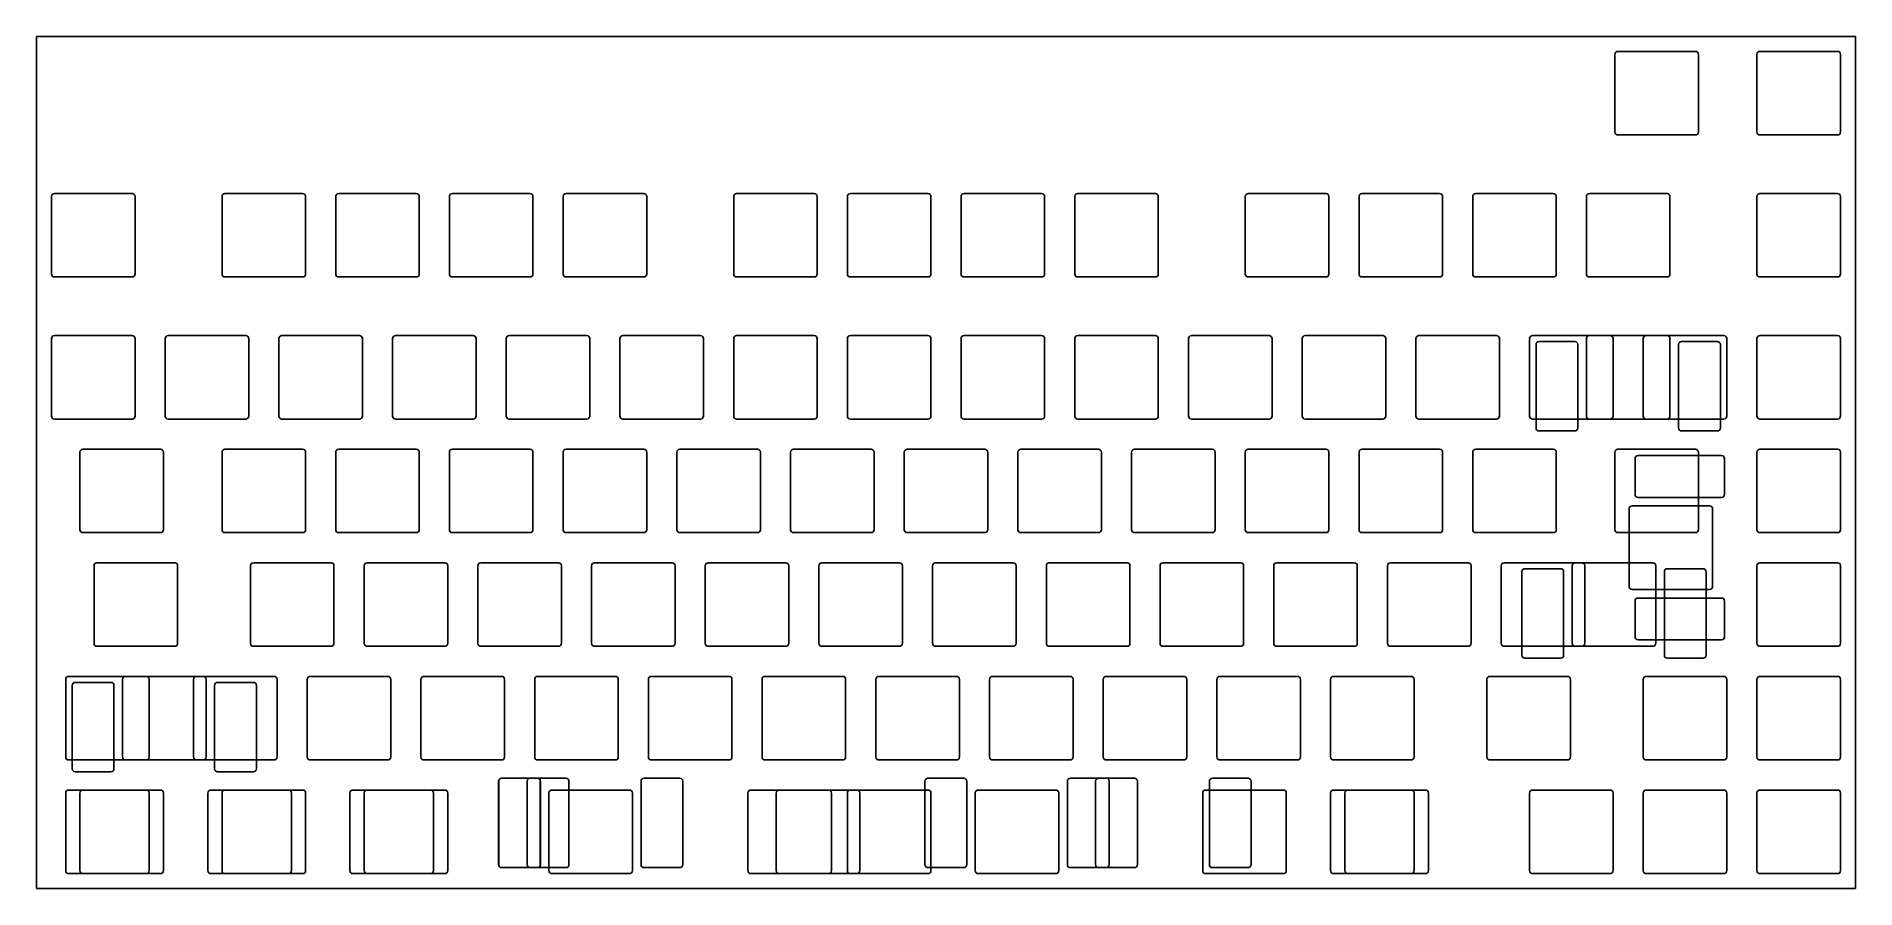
# Model space of a CAD drawing. Header units: millimetres. Extents: x 0 to 305, y -143 to 0.
import ezdxf

# ---------------------------------------------------------------- set-up
doc = ezdxf.new("R2010")
doc.units = ezdxf.units.MM

msp = doc.modelspace()

# ---------------------------------------------------------------- linework, layer by layer
for p, q in [((0, 0), (304.8, 0)), ((0, -142.875), (0, 0)), ((304.8, -142.875), (304.8, 0)), ((264.4625, -3.025), (264.4625, -16.025)), ((264.4625, -3.025), (264.4625, -16.025)), ((264.4625, -3.025), (264.4625, -16.025)), ((264.9625, -2.525), (277.9625, -2.525)), ((264.9625, -2.525), (277.9625, -2.525)), ((264.9625, -2.525), (277.9625, -2.525)), ((278.4625, -3.025), (278.4625, -16.025)), ((278.4625, -3.025), (278.4625, -16.025)), ((278.4625, -3.025), (278.4625, -16.025)), ((288.275, -3.025), (288.275, -16.025)), ((288.275, -3.025), (288.275, -16.025)), ((288.275, -3.025), (288.275, -16.025)), ((288.775, -2.525), (301.775, -2.525)), ((288.775, -2.525), (301.775, -2.525)), ((288.775, -2.525), (301.775, -2.525)), ((302.275, -3.025), (302.275, -16.025)), ((302.275, -3.025), (302.275, -16.025)), ((302.275, -3.025), (302.275, -16.025)), ((264.9625, -16.525), (277.9625, -16.525)), ((264.9625, -16.525), (277.9625, -16.525)), ((264.9625, -16.525), (277.9625, -16.525)), ((288.775, -16.525), (301.775, -16.525)), ((288.775, -16.525), (301.775, -16.525)), ((288.775, -16.525), (301.775, -16.525)), ((2.525, -26.8375), (2.525, -39.8375)), ((3.025, -26.3375), (16.025, -26.3375)), ((16.525, -26.8375), (16.525, -39.8375)), ((31.1, -26.8375), (31.1, -39.8375)), ((31.6, -26.3375), (44.6, -26.3375)), ((45.1, -26.8375), (45.1, -39.8375)), ((50.15, -26.8375), (50.15, -39.8375)), ((50.65, -26.3375), (63.65, -26.3375)), ((64.15, -26.8375), (64.15, -39.8375)), ((69.2, -26.8375), (69.2, -39.8375)), ((69.7, -26.3375), (82.7, -26.3375)), ((83.2, -26.8375), (83.2, -39.8375)), ((88.25, -26.8375), (88.25, -39.8375)), ((88.75, -26.3375), (101.75, -26.3375)), ((102.25, -26.8375), (102.25, -39.8375)), ((116.825, -26.8375), (116.825, -39.8375)), ((117.325, -26.3375), (130.325, -26.3375)), ((130.825, -26.8375), (130.825, -39.8375)), ((135.875, -26.8375), (135.875, -39.8375)), ((136.375, -26.3375), (149.375, -26.3375)), ((149.875, -26.8375), (149.875, -39.8375)), ((154.925, -26.8375), (154.925, -39.8375)), ((155.425, -26.3375), (168.425, -26.3375)), ((168.925, -26.8375), (168.925, -39.8375)), ((173.975, -26.8375), (173.975, -39.8375)), ((174.475, -26.3375), (187.475, -26.3375)), ((187.975, -26.8375), (187.975, -39.8375)), ((202.55, -26.8375), (202.55, -39.8375)), ((203.05, -26.3375), (216.05, -26.3375)), ((216.55, -26.8375), (216.55, -39.8375)), ((221.6, -26.8375), (221.6, -39.8375)), ((222.1, -26.3375), (235.1, -26.3375)), ((235.6, -26.8375), (235.6, -39.8375)), ((240.65, -26.8375), (240.65, -39.8375)), ((241.15, -26.3375), (254.15, -26.3375)), ((254.65, -26.8375), (254.65, -39.8375)), ((259.7, -26.8375), (259.7, -39.8375)), ((260.2, -26.3375), (273.2, -26.3375)), ((273.7, -26.8375), (273.7, -39.8375)), ((288.275, -26.8375), (288.275, -39.8375)), ((288.775, -26.3375), (301.775, -26.3375)), ((302.275, -26.8375), (302.275, -39.8375)), ((3.025, -40.3375), (16.025, -40.3375)), ((31.6, -40.3375), (44.6, -40.3375)), ((50.65, -40.3375), (63.65, -40.3375)), ((69.7, -40.3375), (82.7, -40.3375)), ((88.75, -40.3375), (101.75, -40.3375)), ((117.325, -40.3375), (130.325, -40.3375)), ((136.375, -40.3375), (149.375, -40.3375)), ((155.425, -40.3375), (168.425, -40.3375)), ((174.475, -40.3375), (187.475, -40.3375)), ((203.05, -40.3375), (216.05, -40.3375)), ((222.1, -40.3375), (235.1, -40.3375)), ((241.15, -40.3375), (254.15, -40.3375)), ((260.2, -40.3375), (273.2, -40.3375)), ((288.775, -40.3375), (301.775, -40.3375)), ((2.525, -50.65), (2.525, -63.65)), ((3.025, -50.15), (16.025, -50.15)), ((16.525, -50.65), (16.525, -63.65)), ((21.575, -50.65), (21.575, -63.65)), ((22.075, -50.15), (35.075, -50.15)), ((35.575, -50.65), (35.575, -63.65)), ((40.625, -50.65), (40.625, -63.65)), ((41.125, -50.15), (54.125, -50.15)), ((54.625, -50.65), (54.625, -63.65)), ((59.675, -50.65), (59.675, -63.65)), ((60.175, -50.15), (73.175, -50.15)), ((73.675, -50.65), (73.675, -63.65)), ((78.725, -50.65), (78.725, -63.65)), ((79.225, -50.15), (92.225, -50.15)), ((92.725, -50.65), (92.725, -63.65)), ((97.775, -50.65), (97.775, -63.65)), ((98.275, -50.15), (111.275, -50.15)), ((111.775, -50.65), (111.775, -63.65)), ((116.825, -50.65), (116.825, -63.65)), ((117.325, -50.15), (130.325, -50.15)), ((130.825, -50.65), (130.825, -63.65)), ((135.875, -50.65), (135.875, -63.65)), ((136.375, -50.15), (149.375, -50.15)), ((149.875, -50.65), (149.875, -63.65)), ((154.925, -50.65), (154.925, -63.65)), ((155.425, -50.15), (168.425, -50.15)), ((168.925, -50.65), (168.925, -63.65)), ((173.975, -50.65), (173.975, -63.65)), ((174.475, -50.15), (187.475, -50.15)), ((187.975, -50.65), (187.975, -63.65)), ((193.025, -50.65), (193.025, -63.65)), ((193.525, -50.15), (206.525, -50.15)), ((207.025, -50.65), (207.025, -63.65)), ((212.075, -50.65), (212.075, -63.65)), ((212.575, -50.15), (225.575, -50.15)), ((226.075, -50.65), (226.075, -63.65)), ((231.125, -50.65), (231.125, -63.65)), ((231.625, -50.15), (244.625, -50.15)), ((245.125, -50.65), (245.125, -63.65)), ((250.175, -50.65), (250.175, -63.65)), ((250.675, -50.15), (263.675, -50.15)), ((251.262, -51.65), (251.262, -65.65)), ((251.762, -51.15), (257.762, -51.15)), ((258.262, -51.65), (258.262, -65.65)), ((259.7, -50.65), (259.7, -63.65)), ((260.2, -50.15), (273.2, -50.15)), ((264.175, -50.65), (264.175, -63.65)), ((269.225, -50.65), (269.225, -63.65)), ((269.725, -50.15), (282.725, -50.15)), ((273.7, -50.65), (273.7, -63.65)), ((275.138, -51.65), (275.138, -65.65)), ((275.638, -51.15), (281.638, -51.15)), ((282.138, -51.65), (282.138, -65.65)), ((283.225, -50.65), (283.225, -63.65)), ((288.275, -50.65), (288.275, -63.65)), ((288.775, -50.15), (301.775, -50.15)), ((302.275, -50.65), (302.275, -63.65)), ((3.025, -64.15), (16.025, -64.15)), ((22.075, -64.15), (35.075, -64.15)), ((41.125, -64.15), (54.125, -64.15)), ((60.175, -64.15), (73.175, -64.15)), ((79.225, -64.15), (92.225, -64.15)), ((98.275, -64.15), (111.275, -64.15)), ((117.325, -64.15), (130.325, -64.15)), ((136.375, -64.15), (149.375, -64.15)), ((155.425, -64.15), (168.425, -64.15)), ((174.475, -64.15), (187.475, -64.15)), ((193.525, -64.15), (206.525, -64.15)), ((212.575, -64.15), (225.575, -64.15)), ((231.625, -64.15), (244.625, -64.15)), ((250.675, -64.15), (263.675, -64.15)), ((251.762, -66.15), (257.762, -66.15)), ((260.2, -64.15), (273.2, -64.15)), ((269.725, -64.15), (282.725, -64.15)), ((275.638, -66.15), (281.638, -66.15)), ((288.775, -64.15), (301.775, -64.15)), ((7.2875, -69.7), (7.2875, -82.7)), ((7.7875, -69.2), (20.7875, -69.2)), ((21.2875, -69.7), (21.2875, -82.7)), ((31.1, -69.7), (31.1, -82.7)), ((31.6, -69.2), (44.6, -69.2)), ((45.1, -69.7), (45.1, -82.7)), ((50.15, -69.7), (50.15, -82.7)), ((50.65, -69.2), (63.65, -69.2)), ((64.15, -69.7), (64.15, -82.7)), ((69.2, -69.7), (69.2, -82.7)), ((69.7, -69.2), (82.7, -69.2)), ((83.2, -69.7), (83.2, -82.7)), ((88.25, -69.7), (88.25, -82.7)), ((88.75, -69.2), (101.75, -69.2)), ((102.25, -69.7), (102.25, -82.7)), ((107.3, -69.7), (107.3, -82.7)), ((107.8, -69.2), (120.8, -69.2)), ((121.3, -69.7), (121.3, -82.7)), ((126.35, -69.7), (126.35, -82.7)), ((126.85, -69.2), (139.85, -69.2)), ((140.35, -69.7), (140.35, -82.7)), ((145.4, -69.7), (145.4, -82.7)), ((145.9, -69.2), (158.9, -69.2)), ((159.4, -69.7), (159.4, -82.7)), ((164.45, -69.7), (164.45, -82.7)), ((164.95, -69.2), (177.95, -69.2)), ((178.45, -69.7), (178.45, -82.7)), ((183.5, -69.7), (183.5, -82.7)), ((184, -69.2), (197, -69.2)), ((197.5, -69.7), (197.5, -82.7)), ((202.55, -69.7), (202.55, -82.7)), ((203.05, -69.2), (216.05, -69.2)), ((216.55, -69.7), (216.55, -82.7)), ((221.6, -69.7), (221.6, -82.7)), ((222.1, -69.2), (235.1, -69.2)), ((235.6, -69.7), (235.6, -82.7)), ((240.65, -69.7), (240.65, -82.7)), ((241.15, -69.2), (254.15, -69.2)), ((254.65, -69.7), (254.65, -82.7)), ((264.4625, -69.7), (264.4625, -82.7)), ((264.9625, -69.2), (277.9625, -69.2)), ((278.4625, -69.7), (278.4625, -82.7)), ((288.275, -69.7), (288.275, -82.7)), ((288.775, -69.2), (301.775, -69.2)), ((302.275, -69.7), (302.275, -82.7)), ((267.84375, -76.787), (267.84375, -70.787)), ((268.34375, -70.287), (282.34375, -70.287)), ((282.84375, -76.787), (282.84375, -70.787)), ((266.84375, -79.225), (266.84375, -92.225)), ((280.34375, -78.725), (267.34375, -78.725)), ((268.34375, -77.287), (282.34375, -77.287)), ((280.84375, -79.225), (280.84375, -92.225)), ((7.7875, -83.2), (20.7875, -83.2)), ((31.6, -83.2), (44.6, -83.2)), ((50.65, -83.2), (63.65, -83.2)), ((69.7, -83.2), (82.7, -83.2)), ((88.75, -83.2), (101.75, -83.2)), ((107.8, -83.2), (120.8, -83.2)), ((126.85, -83.2), (139.85, -83.2)), ((145.9, -83.2), (158.9, -83.2)), ((164.95, -83.2), (177.95, -83.2)), ((184, -83.2), (197, -83.2)), ((203.05, -83.2), (216.05, -83.2)), ((222.1, -83.2), (235.1, -83.2)), ((241.15, -83.2), (254.15, -83.2)), ((264.9625, -83.2), (277.9625, -83.2)), ((288.775, -83.2), (301.775, -83.2)), ((10.16875, -88.25), (23.16875, -88.25)), ((36.3625, -88.25), (49.3625, -88.25)), ((55.4125, -88.25), (68.4125, -88.25)), ((74.4625, -88.25), (87.4625, -88.25)), ((93.5125, -88.25), (106.5125, -88.25)), ((112.5625, -88.25), (125.5625, -88.25)), ((131.6125, -88.25), (144.6125, -88.25)), ((150.6625, -88.25), (163.6625, -88.25)), ((169.7125, -88.25), (182.7125, -88.25)), ((188.7625, -88.25), (201.7625, -88.25)), ((207.8125, -88.25), (220.8125, -88.25)), ((226.8625, -88.25), (239.8625, -88.25)), ((245.9125, -88.25), (258.9125, -88.25)), ((257.81875, -88.25), (270.81875, -88.25)), ((288.775, -88.25), (301.775, -88.25)), ((9.66875, -88.75), (9.66875, -101.75)), ((23.66875, -88.75), (23.66875, -101.75)), ((35.8625, -88.75), (35.8625, -101.75)), ((49.8625, -88.75), (49.8625, -101.75)), ((54.9125, -88.75), (54.9125, -101.75)), ((68.9125, -88.75), (68.9125, -101.75)), ((73.9625, -88.75), (73.9625, -101.75)), ((87.9625, -88.75), (87.9625, -101.75)), ((93.0125, -88.75), (93.0125, -101.75)), ((107.0125, -88.75), (107.0125, -101.75)), ((112.0625, -88.75), (112.0625, -101.75)), ((126.0625, -88.75), (126.0625, -101.75)), ((131.1125, -88.75), (131.1125, -101.75)), ((145.1125, -88.75), (145.1125, -101.75)), ((150.1625, -88.75), (150.1625, -101.75)), ((164.1625, -88.75), (164.1625, -101.75)), ((169.2125, -88.75), (169.2125, -101.75)), ((183.2125, -88.75), (183.2125, -101.75)), ((188.2625, -88.75), (188.2625, -101.75)), ((202.2625, -88.75), (202.2625, -101.75)), ((207.3125, -88.75), (207.3125, -101.75)), ((221.3125, -88.75), (221.3125, -101.75)), ((226.3625, -88.75), (226.3625, -101.75)), ((240.3625, -88.75), (240.3625, -101.75)), ((245.4125, -88.75), (245.4125, -101.75)), ((248.88075, -89.75), (248.88075, -103.75)), ((249.38075, -89.25), (255.38075, -89.25)), ((255.88075, -89.75), (255.88075, -103.75)), ((257.31875, -88.75), (257.31875, -101.75)), ((259.4125, -88.75), (259.4125, -101.75)), ((271.31875, -88.75), (271.31875, -101.75)), ((272.75675, -89.75), (272.75675, -103.75)), ((273.25675, -89.25), (279.25675, -89.25)), ((279.75675, -89.75), (279.75675, -103.75)), ((288.275, -88.75), (288.275, -101.75)), ((302.275, -88.75), (302.275, -101.75)), ((280.34375, -92.725), (267.34375, -92.725)), ((268.34375, -94.163), (282.34375, -94.163)), ((267.84375, -100.663), (267.84375, -94.663)), ((282.84375, -100.663), (282.84375, -94.663)), ((10.16875, -102.25), (23.16875, -102.25)), ((36.3625, -102.25), (49.3625, -102.25)), ((55.4125, -102.25), (68.4125, -102.25)), ((74.4625, -102.25), (87.4625, -102.25)), ((93.5125, -102.25), (106.5125, -102.25)), ((112.5625, -102.25), (125.5625, -102.25)), ((131.6125, -102.25), (144.6125, -102.25)), ((150.6625, -102.25), (163.6625, -102.25)), ((169.7125, -102.25), (182.7125, -102.25)), ((188.7625, -102.25), (201.7625, -102.25)), ((207.8125, -102.25), (220.8125, -102.25)), ((226.8625, -102.25), (239.8625, -102.25)), ((245.9125, -102.25), (258.9125, -102.25)), ((257.81875, -102.25), (270.81875, -102.25)), ((268.34375, -101.163), (282.34375, -101.163)), ((288.775, -102.25), (301.775, -102.25)), ((249.38075, -104.25), (255.38075, -104.25)), ((273.25675, -104.25), (279.25675, -104.25)), ((4.90625, -107.8), (4.90625, -120.8)), ((5.40625, -107.3), (18.40625, -107.3)), ((5.99325, -108.8), (5.99325, -122.8)), ((6.49325, -108.3), (12.49325, -108.3)), ((12.99325, -108.8), (12.99325, -122.8)), ((14.43125, -107.8), (14.43125, -120.8)), ((14.93125, -107.3), (27.93125, -107.3)), ((18.90625, -107.8), (18.90625, -120.8)), ((26.3375, -107.8), (26.3375, -120.8)), ((26.8375, -107.3), (39.8375, -107.3)), ((28.43125, -107.8), (28.43125, -120.8)), ((29.86925, -108.8), (29.86925, -122.8)), ((30.36925, -108.3), (36.36925, -108.3)), ((36.86925, -108.8), (36.86925, -122.8)), ((40.3375, -107.8), (40.3375, -120.8)), ((45.3875, -107.8), (45.3875, -120.8)), ((45.8875, -107.3), (58.8875, -107.3)), ((59.3875, -107.8), (59.3875, -120.8)), ((64.4375, -107.8), (64.4375, -120.8)), ((64.9375, -107.3), (77.9375, -107.3)), ((78.4375, -107.8), (78.4375, -120.8)), ((83.4875, -107.8), (83.4875, -120.8)), ((83.9875, -107.3), (96.9875, -107.3)), ((97.4875, -107.8), (97.4875, -120.8)), ((102.5375, -107.8), (102.5375, -120.8)), ((103.0375, -107.3), (116.0375, -107.3)), ((116.5375, -107.8), (116.5375, -120.8)), ((121.5875, -107.8), (121.5875, -120.8)), ((122.0875, -107.3), (135.0875, -107.3)), ((135.5875, -107.8), (135.5875, -120.8)), ((140.6375, -107.8), (140.6375, -120.8)), ((141.1375, -107.3), (154.1375, -107.3)), ((154.6375, -107.8), (154.6375, -120.8)), ((159.6875, -107.8), (159.6875, -120.8)), ((160.1875, -107.3), (173.1875, -107.3)), ((173.6875, -107.8), (173.6875, -120.8)), ((178.7375, -107.8), (178.7375, -120.8)), ((179.2375, -107.3), (192.2375, -107.3)), ((192.7375, -107.8), (192.7375, -120.8)), ((197.7875, -107.8), (197.7875, -120.8)), ((198.2875, -107.3), (211.2875, -107.3)), ((211.7875, -107.8), (211.7875, -120.8)), ((216.8375, -107.8), (216.8375, -120.8)), ((217.3375, -107.3), (230.3375, -107.3)), ((230.8375, -107.8), (230.8375, -120.8)), ((243.03125, -107.8), (243.03125, -120.8)), ((243.53125, -107.3), (256.53125, -107.3)), ((257.03125, -107.8), (257.03125, -120.8)), ((269.225, -107.8), (269.225, -120.8)), ((269.725, -107.3), (282.725, -107.3)), ((283.225, -107.8), (283.225, -120.8)), ((288.275, -107.8), (288.275, -120.8)), ((288.775, -107.3), (301.775, -107.3)), ((302.275, -107.8), (302.275, -120.8)), ((5.40625, -121.3), (18.40625, -121.3)), ((14.93125, -121.3), (27.93125, -121.3)), ((26.8375, -121.3), (39.8375, -121.3)), ((45.8875, -121.3), (58.8875, -121.3)), ((64.9375, -121.3), (77.9375, -121.3)), ((83.9875, -121.3), (96.9875, -121.3)), ((103.0375, -121.3), (116.0375, -121.3)), ((122.0875, -121.3), (135.0875, -121.3)), ((141.1375, -121.3), (154.1375, -121.3)), ((160.1875, -121.3), (173.1875, -121.3)), ((179.2375, -121.3), (192.2375, -121.3)), ((198.2875, -121.3), (211.2875, -121.3)), ((217.3375, -121.3), (230.3375, -121.3)), ((243.53125, -121.3), (256.53125, -121.3)), ((269.725, -121.3), (282.725, -121.3)), ((288.775, -121.3), (301.775, -121.3)), ((6.49325, -123.3), (12.49325, -123.3)), ((30.36925, -123.3), (36.36925, -123.3)), ((77.43075, -138.85), (77.43075, -124.85)), ((77.46875, -138.85), (77.46875, -124.85)), ((83.93075, -124.35), (77.93075, -124.35)), ((83.96875, -124.35), (77.96875, -124.35)), ((82.225, -138.85), (82.225, -124.85)), ((88.725, -124.35), (82.725, -124.35)), ((84.43075, -138.85), (84.43075, -124.85)), ((84.46875, -138.85), (84.46875, -124.85)), ((89.225, -138.85), (89.225, -124.85)), ((101.30675, -138.85), (101.30675, -124.85)), ((107.80675, -124.35), (101.80675, -124.35)), ((108.30675, -138.85), (108.30675, -124.85)), ((148.86825, -138.85), (148.86825, -124.85)), ((155.36825, -124.35), (149.36825, -124.35)), ((155.86825, -138.85), (155.86825, -124.85)), ((172.74425, -138.85), (172.74425, -124.85)), ((179.24425, -124.35), (173.24425, -124.35)), ((177.46875, -138.85), (177.46875, -124.85)), ((183.96875, -124.35), (177.96875, -124.35)), ((179.74425, -138.85), (179.74425, -124.85)), ((184.46875, -138.85), (184.46875, -124.85)), ((196.525, -138.85), (196.525, -124.85)), ((203.025, -124.35), (197.025, -124.35)), ((203.525, -138.85), (203.525, -124.85)), ((4.90625, -126.85), (4.90625, -139.85)), ((4.90625, -126.85), (4.90625, -139.85)), ((5.40625, -126.35), (18.40625, -126.35)), ((5.40625, -126.35), (18.40625, -126.35)), ((7.2875, -126.85), (7.2875, -139.85)), ((7.7875, -126.35), (20.7875, -126.35)), ((18.90625, -126.85), (18.90625, -139.85)), ((18.90625, -126.85), (18.90625, -139.85)), ((21.2875, -126.85), (21.2875, -139.85)), ((28.71875, -126.85), (28.71875, -139.85)), ((28.71875, -126.85), (28.71875, -139.85)), ((29.21875, -126.35), (42.21875, -126.35)), ((29.21875, -126.35), (42.21875, -126.35)), ((31.1, -126.85), (31.1, -139.85)), ((31.6, -126.35), (44.6, -126.35)), ((42.71875, -126.85), (42.71875, -139.85)), ((42.71875, -126.85), (42.71875, -139.85)), ((45.1, -126.85), (45.1, -139.85)), ((52.53125, -126.85), (52.53125, -139.85)), ((52.53125, -126.85), (52.53125, -139.85)), ((53.03125, -126.35), (66.03125, -126.35)), ((53.03125, -126.35), (66.03125, -126.35)), ((54.9125, -126.85), (54.9125, -139.85)), ((55.4125, -126.35), (68.4125, -126.35)), ((66.53125, -126.85), (66.53125, -139.85)), ((66.53125, -126.85), (66.53125, -139.85)), ((68.9125, -126.85), (68.9125, -139.85)), ((85.86875, -126.85), (85.86875, -139.85)), ((86.36875, -126.35), (99.36875, -126.35)), ((99.86875, -126.85), (99.86875, -139.85)), ((119.20625, -126.85), (119.20625, -139.85)), ((119.70625, -126.35), (132.70625, -126.35)), ((123.96875, -126.85), (123.96875, -139.85)), ((124.46875, -126.35), (137.46875, -126.35)), ((133.20625, -126.85), (133.20625, -139.85)), ((135.875, -126.85), (135.875, -139.85)), ((136.375, -126.35), (149.375, -126.35)), ((137.96875, -126.85), (137.96875, -139.85)), ((149.875, -126.85), (149.875, -139.85)), ((157.30625, -126.85), (157.30625, -139.85)), ((157.80625, -126.35), (170.80625, -126.35)), ((171.30625, -126.85), (171.30625, -139.85)), ((195.40625, -126.85), (195.40625, -139.85)), ((195.40625, -126.85), (195.40625, -139.85)), ((195.90625, -126.35), (208.90625, -126.35)), ((195.90625, -126.35), (208.90625, -126.35)), ((209.40625, -126.85), (209.40625, -139.85)), ((209.40625, -126.85), (209.40625, -139.85)), ((216.8375, -126.85), (216.8375, -139.85)), ((217.3375, -126.35), (230.3375, -126.35)), ((219.21875, -126.85), (219.21875, -139.85)), ((219.21875, -126.85), (219.21875, -139.85)), ((219.71875, -126.35), (232.71875, -126.35)), ((219.71875, -126.35), (232.71875, -126.35)), ((230.8375, -126.85), (230.8375, -139.85)), ((233.21875, -126.85), (233.21875, -139.85)), ((233.21875, -126.85), (233.21875, -139.85)), ((250.175, -126.85), (250.175, -139.85)), ((250.675, -126.35), (263.675, -126.35)), ((264.175, -126.85), (264.175, -139.85)), ((269.225, -126.85), (269.225, -139.85)), ((269.725, -126.35), (282.725, -126.35)), ((283.225, -126.85), (283.225, -139.85)), ((288.275, -126.85), (288.275, -139.85)), ((288.775, -126.35), (301.775, -126.35)), ((302.275, -126.85), (302.275, -139.85)), ((83.93075, -139.35), (77.93075, -139.35)), ((83.96875, -139.35), (77.96875, -139.35)), ((88.725, -139.35), (82.725, -139.35)), ((107.80675, -139.35), (101.80675, -139.35)), ((155.36825, -139.35), (149.36825, -139.35)), ((179.24425, -139.35), (173.24425, -139.35)), ((183.96875, -139.35), (177.96875, -139.35)), ((203.025, -139.35), (197.025, -139.35)), ((0, -142.875), (304.8, -142.875)), ((5.40625, -140.35), (18.40625, -140.35)), ((5.40625, -140.35), (18.40625, -140.35)), ((7.7875, -140.35), (20.7875, -140.35)), ((29.21875, -140.35), (42.21875, -140.35)), ((29.21875, -140.35), (42.21875, -140.35)), ((31.6, -140.35), (44.6, -140.35)), ((53.03125, -140.35), (66.03125, -140.35)), ((53.03125, -140.35), (66.03125, -140.35)), ((55.4125, -140.35), (68.4125, -140.35)), ((86.36875, -140.35), (99.36875, -140.35)), ((119.70625, -140.35), (132.70625, -140.35)), ((124.46875, -140.35), (137.46875, -140.35)), ((136.375, -140.35), (149.375, -140.35)), ((157.80625, -140.35), (170.80625, -140.35)), ((195.90625, -140.35), (208.90625, -140.35)), ((195.90625, -140.35), (208.90625, -140.35)), ((217.3375, -140.35), (230.3375, -140.35)), ((219.71875, -140.35), (232.71875, -140.35)), ((219.71875, -140.35), (232.71875, -140.35)), ((250.675, -140.35), (263.675, -140.35)), ((269.725, -140.35), (282.725, -140.35)), ((288.775, -140.35), (301.775, -140.35))]:
    msp.add_line(p, q)
for centre, start, end in [((264.9625, -3.025), 90, 180), ((264.9625, -3.025), 90, 180), ((264.9625, -3.025), 90, 180), ((277.9625, -3.025), 0, 90), ((277.9625, -3.025), 0, 90), ((277.9625, -3.025), 0, 90), ((288.775, -3.025), 90, 180), ((288.775, -3.025), 90, 180), ((288.775, -3.025), 90, 180), ((301.775, -3.025), 0, 90), ((301.775, -3.025), 0, 90), ((301.775, -3.025), 0, 90), ((264.9625, -16.025), 180, 270), ((264.9625, -16.025), 180, 270), ((264.9625, -16.025), 180, 270), ((277.9625, -16.025), 270, 0), ((277.9625, -16.025), 270, 0), ((277.9625, -16.025), 270, 0), ((288.775, -16.025), 180, 270), ((288.775, -16.025), 180, 270), ((288.775, -16.025), 180, 270), ((301.775, -16.025), 270, 0), ((301.775, -16.025), 270, 0), ((301.775, -16.025), 270, 0), ((3.025, -26.8375), 90, 180), ((16.025, -26.8375), 0, 90), ((31.6, -26.8375), 90, 180), ((44.6, -26.8375), 0, 90), ((50.65, -26.8375), 90, 180), ((63.65, -26.8375), 0, 90), ((69.7, -26.8375), 90, 180), ((82.7, -26.8375), 0, 90), ((88.75, -26.8375), 90, 180), ((101.75, -26.8375), 0, 90), ((117.325, -26.8375), 90, 180), ((130.325, -26.8375), 0, 90), ((136.375, -26.8375), 90, 180), ((149.375, -26.8375), 0, 90), ((155.425, -26.8375), 90, 180), ((168.425, -26.8375), 0, 90), ((174.475, -26.8375), 90, 180), ((187.475, -26.8375), 0, 90), ((203.05, -26.8375), 90, 180), ((216.05, -26.8375), 0, 90), ((222.1, -26.8375), 90, 180), ((235.1, -26.8375), 0, 90), ((241.15, -26.8375), 90, 180), ((254.15, -26.8375), 0, 90), ((260.2, -26.8375), 90, 180), ((273.2, -26.8375), 0, 90), ((288.775, -26.8375), 90, 180), ((301.775, -26.8375), 0, 90), ((3.025, -39.8375), 180, 270), ((16.025, -39.8375), 270, 0), ((31.6, -39.8375), 180, 270), ((44.6, -39.8375), 270, 0), ((50.65, -39.8375), 180, 270), ((63.65, -39.8375), 270, 0), ((69.7, -39.8375), 180, 270), ((82.7, -39.8375), 270, 0), ((88.75, -39.8375), 180, 270), ((101.75, -39.8375), 270, 0), ((117.325, -39.8375), 180, 270), ((130.325, -39.8375), 270, 0), ((136.375, -39.8375), 180, 270), ((149.375, -39.8375), 270, 0), ((155.425, -39.8375), 180, 270), ((168.425, -39.8375), 270, 0), ((174.475, -39.8375), 180, 270), ((187.475, -39.8375), 270, 0), ((203.05, -39.8375), 180, 270), ((216.05, -39.8375), 270, 0), ((222.1, -39.8375), 180, 270), ((235.1, -39.8375), 270, 0), ((241.15, -39.8375), 180, 270), ((254.15, -39.8375), 270, 0), ((260.2, -39.8375), 180, 270), ((273.2, -39.8375), 270, 0), ((288.775, -39.8375), 180, 270), ((301.775, -39.8375), 270, 0), ((3.025, -50.65), 90, 180), ((16.025, -50.65), 0, 90), ((22.075, -50.65), 90, 180), ((35.075, -50.65), 0, 90), ((41.125, -50.65), 90, 180), ((54.125, -50.65), 0, 90), ((60.175, -50.65), 90, 180), ((73.175, -50.65), 0, 90), ((79.225, -50.65), 90, 180), ((92.225, -50.65), 0, 90), ((98.275, -50.65), 90, 180), ((111.275, -50.65), 0, 90), ((117.325, -50.65), 90, 180), ((130.325, -50.65), 0, 90), ((136.375, -50.65), 90, 180), ((149.375, -50.65), 0, 90), ((155.425, -50.65), 90, 180), ((168.425, -50.65), 0, 90), ((174.475, -50.65), 90, 180), ((187.475, -50.65), 0, 90), ((193.525, -50.65), 90, 180), ((206.525, -50.65), 0, 90), ((212.575, -50.65), 90, 180), ((225.575, -50.65), 0, 90), ((231.625, -50.65), 90, 180), ((244.625, -50.65), 0, 90), ((250.675, -50.65), 90, 180), ((251.762, -51.65), 90, 180), ((257.762, -51.65), 0, 90), ((260.2, -50.65), 90, 180), ((263.675, -50.65), 0, 90), ((269.725, -50.65), 90, 180), ((273.2, -50.65), 0, 90), ((275.638, -51.65), 90, 180), ((281.638, -51.65), 0, 90), ((282.725, -50.65), 0, 90), ((288.775, -50.65), 90, 180), ((301.775, -50.65), 0, 90), ((3.025, -63.65), 180, 270), ((16.025, -63.65), 270, 0), ((22.075, -63.65), 180, 270), ((35.075, -63.65), 270, 0), ((41.125, -63.65), 180, 270), ((54.125, -63.65), 270, 0), ((60.175, -63.65), 180, 270), ((73.175, -63.65), 270, 0), ((79.225, -63.65), 180, 270), ((92.225, -63.65), 270, 0), ((98.275, -63.65), 180, 270), ((111.275, -63.65), 270, 0), ((117.325, -63.65), 180, 270), ((130.325, -63.65), 270, 0), ((136.375, -63.65), 180, 270), ((149.375, -63.65), 270, 0), ((155.425, -63.65), 180, 270), ((168.425, -63.65), 270, 0), ((174.475, -63.65), 180, 270), ((187.475, -63.65), 270, 0), ((193.525, -63.65), 180, 270), ((206.525, -63.65), 270, 0), ((212.575, -63.65), 180, 270), ((225.575, -63.65), 270, 0), ((231.625, -63.65), 180, 270), ((244.625, -63.65), 270, 0), ((250.675, -63.65), 180, 270), ((260.2, -63.65), 180, 270), ((263.675, -63.65), 270, 0), ((269.725, -63.65), 180, 270), ((273.2, -63.65), 270, 0), ((282.725, -63.65), 270, 0), ((288.775, -63.65), 180, 270), ((301.775, -63.65), 270, 0), ((251.762, -65.65), 180, 270), ((257.762, -65.65), 270, 0), ((275.638, -65.65), 180, 270), ((281.638, -65.65), 270, 0), ((7.7875, -69.7), 90, 180), ((20.7875, -69.7), 0, 90), ((31.6, -69.7), 90, 180), ((44.6, -69.7), 0, 90), ((50.65, -69.7), 90, 180), ((63.65, -69.7), 0, 90), ((69.7, -69.7), 90, 180), ((82.7, -69.7), 0, 90), ((88.75, -69.7), 90, 180), ((101.75, -69.7), 0, 90), ((107.8, -69.7), 90, 180), ((120.8, -69.7), 0, 90), ((126.85, -69.7), 90, 180), ((139.85, -69.7), 0, 90), ((145.9, -69.7), 90, 180), ((158.9, -69.7), 0, 90), ((164.95, -69.7), 90, 180), ((177.95, -69.7), 0, 90), ((184, -69.7), 90, 180), ((197, -69.7), 0, 90), ((203.05, -69.7), 90, 180), ((216.05, -69.7), 0, 90), ((222.1, -69.7), 90, 180), ((235.1, -69.7), 0, 90), ((241.15, -69.7), 90, 180), ((254.15, -69.7), 0, 90), ((264.9625, -69.7), 90, 180), ((277.9625, -69.7), 0, 90), ((288.775, -69.7), 90, 180), ((301.775, -69.7), 0, 90), ((268.34375, -70.787), 90, 180), ((282.34375, -70.787), 0, 90), ((267.34375, -79.225), 90, 180), ((268.34375, -76.787), 180, 270), ((280.34375, -79.225), 0, 90), ((282.34375, -76.787), 270, 0), ((7.7875, -82.7), 180, 270), ((20.7875, -82.7), 270, 0), ((31.6, -82.7), 180, 270), ((44.6, -82.7), 270, 0), ((50.65, -82.7), 180, 270), ((63.65, -82.7), 270, 0), ((69.7, -82.7), 180, 270), ((82.7, -82.7), 270, 0), ((88.75, -82.7), 180, 270), ((101.75, -82.7), 270, 0), ((107.8, -82.7), 180, 270), ((120.8, -82.7), 270, 0), ((126.85, -82.7), 180, 270), ((139.85, -82.7), 270, 0), ((145.9, -82.7), 180, 270), ((158.9, -82.7), 270, 0), ((164.95, -82.7), 180, 270), ((177.95, -82.7), 270, 0), ((184, -82.7), 180, 270), ((197, -82.7), 270, 0), ((203.05, -82.7), 180, 270), ((216.05, -82.7), 270, 0), ((222.1, -82.7), 180, 270), ((235.1, -82.7), 270, 0), ((241.15, -82.7), 180, 270), ((254.15, -82.7), 270, 0), ((264.9625, -82.7), 180, 270), ((277.9625, -82.7), 270, 0), ((288.775, -82.7), 180, 270), ((301.775, -82.7), 270, 0), ((10.16875, -88.75), 90, 180), ((23.16875, -88.75), 0, 90), ((36.3625, -88.75), 90, 180), ((49.3625, -88.75), 0, 90), ((55.4125, -88.75), 90, 180), ((68.4125, -88.75), 0, 90), ((74.4625, -88.75), 90, 180), ((87.4625, -88.75), 0, 90), ((93.5125, -88.75), 90, 180), ((106.5125, -88.75), 0, 90), ((112.5625, -88.75), 90, 180), ((125.5625, -88.75), 0, 90), ((131.6125, -88.75), 90, 180), ((144.6125, -88.75), 0, 90), ((150.6625, -88.75), 90, 180), ((163.6625, -88.75), 0, 90), ((169.7125, -88.75), 90, 180), ((182.7125, -88.75), 0, 90), ((188.7625, -88.75), 90, 180), ((201.7625, -88.75), 0, 90), ((207.8125, -88.75), 90, 180), ((220.8125, -88.75), 0, 90), ((226.8625, -88.75), 90, 180), ((239.8625, -88.75), 0, 90), ((245.9125, -88.75), 90, 180), ((257.81875, -88.75), 90, 180), ((258.9125, -88.75), 0, 90), ((270.81875, -88.75), 0, 90), ((288.775, -88.75), 90, 180), ((301.775, -88.75), 0, 90), ((249.38075, -89.75), 90, 180), ((255.38075, -89.75), 0, 90), ((273.25675, -89.75), 90, 180), ((279.25675, -89.75), 0, 90), ((267.34375, -92.225), 180, 270), ((268.34375, -94.663), 90, 180), ((280.34375, -92.225), 270, 0), ((282.34375, -94.663), 0, 90), ((10.16875, -101.75), 180, 270), ((23.16875, -101.75), 270, 0), ((36.3625, -101.75), 180, 270), ((49.3625, -101.75), 270, 0), ((55.4125, -101.75), 180, 270), ((68.4125, -101.75), 270, 0), ((74.4625, -101.75), 180, 270), ((87.4625, -101.75), 270, 0), ((93.5125, -101.75), 180, 270), ((106.5125, -101.75), 270, 0), ((112.5625, -101.75), 180, 270), ((125.5625, -101.75), 270, 0), ((131.6125, -101.75), 180, 270), ((144.6125, -101.75), 270, 0), ((150.6625, -101.75), 180, 270), ((163.6625, -101.75), 270, 0), ((169.7125, -101.75), 180, 270), ((182.7125, -101.75), 270, 0), ((188.7625, -101.75), 180, 270), ((201.7625, -101.75), 270, 0), ((207.8125, -101.75), 180, 270), ((220.8125, -101.75), 270, 0), ((226.8625, -101.75), 180, 270), ((239.8625, -101.75), 270, 0), ((245.9125, -101.75), 180, 270), ((257.81875, -101.75), 180, 270), ((258.9125, -101.75), 270, 0), ((268.34375, -100.663), 180, 270), ((270.81875, -101.75), 270, 0), ((282.34375, -100.663), 270, 0), ((288.775, -101.75), 180, 270), ((301.775, -101.75), 270, 0), ((249.38075, -103.75), 180, 270), ((255.38075, -103.75), 270, 0), ((273.25675, -103.75), 180, 270), ((279.25675, -103.75), 270, 0), ((5.40625, -107.8), 90, 180), ((6.49325, -108.8), 90, 180), ((12.49325, -108.8), 0, 90), ((14.93125, -107.8), 90, 180), ((18.40625, -107.8), 0, 90), ((26.8375, -107.8), 90, 180), ((27.93125, -107.8), 0, 90), ((30.36925, -108.8), 90, 180), ((36.36925, -108.8), 0, 90), ((39.8375, -107.8), 0, 90), ((45.8875, -107.8), 90, 180), ((58.8875, -107.8), 0, 90), ((64.9375, -107.8), 90, 180), ((77.9375, -107.8), 0, 90), ((83.9875, -107.8), 90, 180), ((96.9875, -107.8), 0, 90), ((103.0375, -107.8), 90, 180), ((116.0375, -107.8), 0, 90), ((122.0875, -107.8), 90, 180), ((135.0875, -107.8), 0, 90), ((141.1375, -107.8), 90, 180), ((154.1375, -107.8), 0, 90), ((160.1875, -107.8), 90, 180), ((173.1875, -107.8), 0, 90), ((179.2375, -107.8), 90, 180), ((192.2375, -107.8), 0, 90), ((198.2875, -107.8), 90, 180), ((211.2875, -107.8), 0, 90), ((217.3375, -107.8), 90, 180), ((230.3375, -107.8), 0, 90), ((243.53125, -107.8), 90, 180), ((256.53125, -107.8), 0, 90), ((269.725, -107.8), 90, 180), ((282.725, -107.8), 0, 90), ((288.775, -107.8), 90, 180), ((301.775, -107.8), 0, 90), ((5.40625, -120.8), 180, 270), ((14.93125, -120.8), 180, 270), ((18.40625, -120.8), 270, 0), ((26.8375, -120.8), 180, 270), ((27.93125, -120.8), 270, 0), ((39.8375, -120.8), 270, 0), ((45.8875, -120.8), 180, 270), ((58.8875, -120.8), 270, 0), ((64.9375, -120.8), 180, 270), ((77.9375, -120.8), 270, 0), ((83.9875, -120.8), 180, 270), ((96.9875, -120.8), 270, 0), ((103.0375, -120.8), 180, 270), ((116.0375, -120.8), 270, 0), ((122.0875, -120.8), 180, 270), ((135.0875, -120.8), 270, 0), ((141.1375, -120.8), 180, 270), ((154.1375, -120.8), 270, 0), ((160.1875, -120.8), 180, 270), ((173.1875, -120.8), 270, 0), ((179.2375, -120.8), 180, 270), ((192.2375, -120.8), 270, 0), ((198.2875, -120.8), 180, 270), ((211.2875, -120.8), 270, 0), ((217.3375, -120.8), 180, 270), ((230.3375, -120.8), 270, 0), ((243.53125, -120.8), 180, 270), ((256.53125, -120.8), 270, 0), ((269.725, -120.8), 180, 270), ((282.725, -120.8), 270, 0), ((288.775, -120.8), 180, 270), ((301.775, -120.8), 270, 0), ((6.49325, -122.8), 180, 270), ((12.49325, -122.8), 270, 0), ((30.36925, -122.8), 180, 270), ((36.36925, -122.8), 270, 0), ((77.93075, -124.85), 90, 180), ((77.96875, -124.85), 90, 180), ((82.725, -124.85), 90, 180), ((83.93075, -124.85), 0, 90), ((83.96875, -124.85), 0, 90), ((88.725, -124.85), 0, 90), ((101.80675, -124.85), 90, 180), ((107.80675, -124.85), 0, 90), ((149.36825, -124.85), 90, 180), ((155.36825, -124.85), 0, 90), ((173.24425, -124.85), 90, 180), ((177.96875, -124.85), 90, 180), ((179.24425, -124.85), 0, 90), ((183.96875, -124.85), 0, 90), ((197.025, -124.85), 90, 180), ((203.025, -124.85), 0, 90), ((5.40625, -126.85), 90, 180), ((5.40625, -126.85), 90, 180), ((7.7875, -126.85), 90, 180), ((18.40625, -126.85), 0, 90), ((18.40625, -126.85), 0, 90), ((20.7875, -126.85), 0, 90), ((29.21875, -126.85), 90, 180), ((29.21875, -126.85), 90, 180), ((31.6, -126.85), 90, 180), ((42.21875, -126.85), 0, 90), ((42.21875, -126.85), 0, 90), ((44.6, -126.85), 0, 90), ((53.03125, -126.85), 90, 180), ((53.03125, -126.85), 90, 180), ((55.4125, -126.85), 90, 180), ((66.03125, -126.85), 0, 90), ((66.03125, -126.85), 0, 90), ((68.4125, -126.85), 0, 90), ((86.36875, -126.85), 90, 180), ((99.36875, -126.85), 0, 90), ((119.70625, -126.85), 90, 180), ((124.46875, -126.85), 90, 180), ((132.70625, -126.85), 0, 90), ((136.375, -126.85), 90, 180), ((137.46875, -126.85), 0, 90), ((149.375, -126.85), 0, 90), ((157.80625, -126.85), 90, 180), ((170.80625, -126.85), 0, 90), ((195.90625, -126.85), 90, 180), ((195.90625, -126.85), 90, 180), ((208.90625, -126.85), 0, 90), ((208.90625, -126.85), 0, 90), ((217.3375, -126.85), 90, 180), ((219.71875, -126.85), 90, 180), ((219.71875, -126.85), 90, 180), ((230.3375, -126.85), 0, 90), ((232.71875, -126.85), 0, 90), ((232.71875, -126.85), 0, 90), ((250.675, -126.85), 90, 180), ((263.675, -126.85), 0, 90), ((269.725, -126.85), 90, 180), ((282.725, -126.85), 0, 90), ((288.775, -126.85), 90, 180), ((301.775, -126.85), 0, 90), ((5.40625, -139.85), 180, 270), ((5.40625, -139.85), 180, 270), ((7.7875, -139.85), 180, 270), ((18.40625, -139.85), 270, 0), ((18.40625, -139.85), 270, 0), ((20.7875, -139.85), 270, 0), ((29.21875, -139.85), 180, 270), ((29.21875, -139.85), 180, 270), ((31.6, -139.85), 180, 270), ((42.21875, -139.85), 270, 0), ((42.21875, -139.85), 270, 0), ((44.6, -139.85), 270, 0), ((53.03125, -139.85), 180, 270), ((53.03125, -139.85), 180, 270), ((55.4125, -139.85), 180, 270), ((66.03125, -139.85), 270, 0), ((66.03125, -139.85), 270, 0), ((68.4125, -139.85), 270, 0), ((77.93075, -138.85), 180, 270), ((77.96875, -138.85), 180, 270), ((82.725, -138.85), 180, 270), ((83.93075, -138.85), 270, 0), ((83.96875, -138.85), 270, 0), ((86.36875, -139.85), 180, 270), ((88.725, -138.85), 270, 0), ((99.36875, -139.85), 270, 0), ((101.80675, -138.85), 180, 270), ((107.80675, -138.85), 270, 0), ((119.70625, -139.85), 180, 270), ((124.46875, -139.85), 180, 270), ((132.70625, -139.85), 270, 0), ((136.375, -139.85), 180, 270), ((137.46875, -139.85), 270, 0), ((149.36825, -138.85), 180, 270), ((149.375, -139.85), 270, 0), ((155.36825, -138.85), 270, 0), ((157.80625, -139.85), 180, 270), ((170.80625, -139.85), 270, 0), ((173.24425, -138.85), 180, 270), ((177.96875, -138.85), 180, 270), ((179.24425, -138.85), 270, 0), ((183.96875, -138.85), 270, 0), ((195.90625, -139.85), 180, 270), ((195.90625, -139.85), 180, 270), ((197.025, -138.85), 180, 270), ((203.025, -138.85), 270, 0), ((208.90625, -139.85), 270, 0), ((208.90625, -139.85), 270, 0), ((217.3375, -139.85), 180, 270), ((219.71875, -139.85), 180, 270), ((219.71875, -139.85), 180, 270), ((230.3375, -139.85), 270, 0), ((232.71875, -139.85), 270, 0), ((232.71875, -139.85), 270, 0), ((250.675, -139.85), 180, 270), ((263.675, -139.85), 270, 0), ((269.725, -139.85), 180, 270), ((282.725, -139.85), 270, 0), ((288.775, -139.85), 180, 270), ((301.775, -139.85), 270, 0)]:
    msp.add_arc(centre, 0.5, start, end)

doc.saveas('drawing.dxf')
